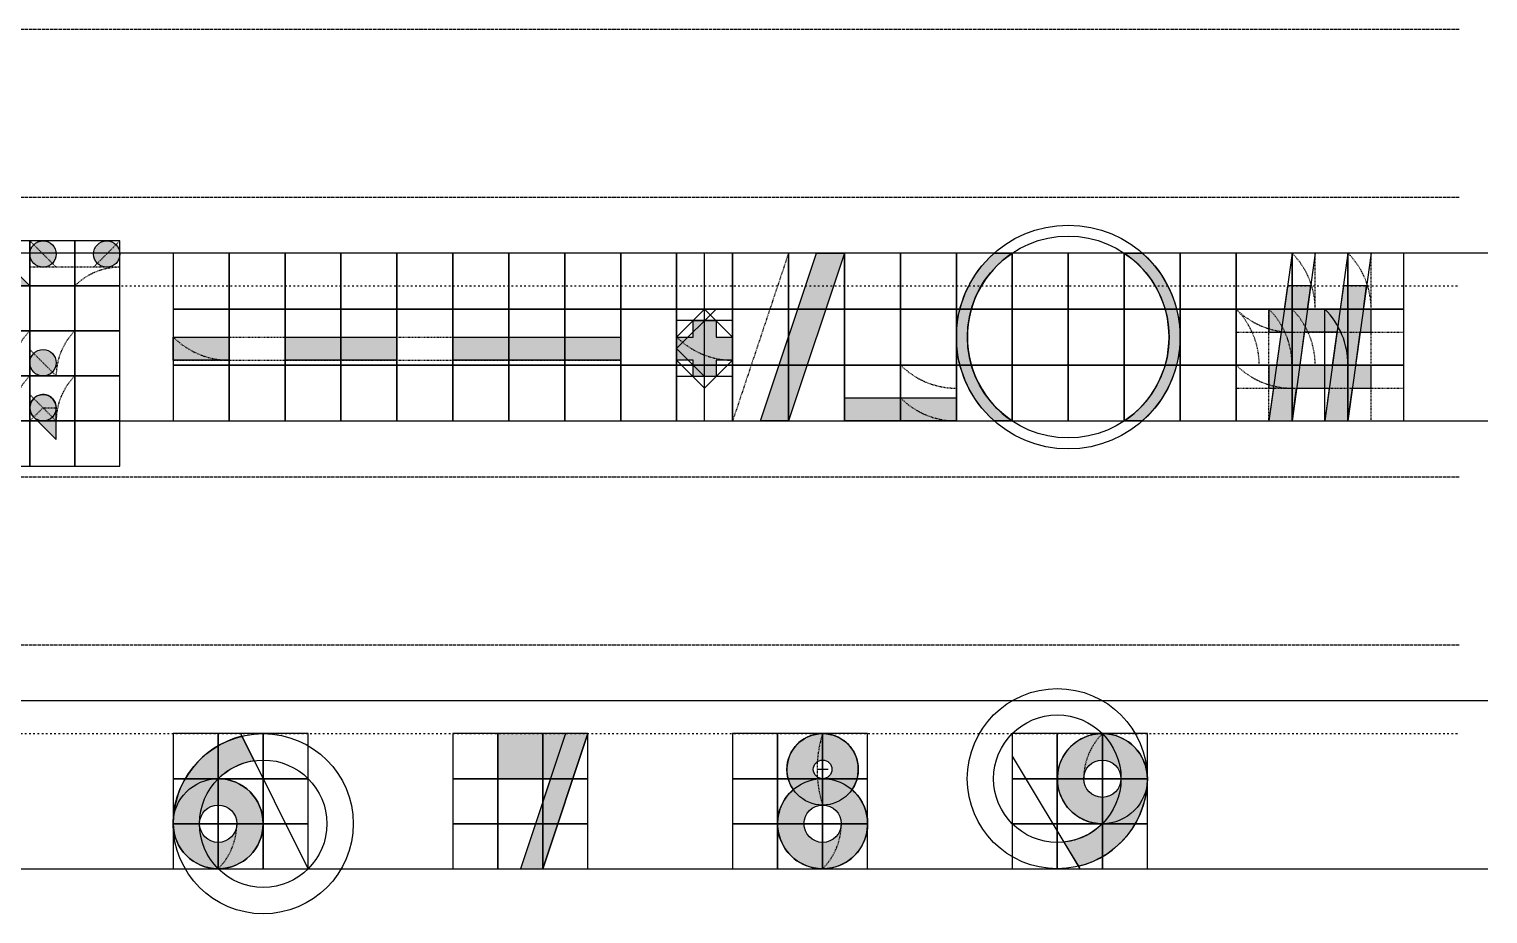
# Model space of a CAD drawing. Header units: millimetres. Extents: x -19 to 3010, y -292 to 470.
# Drawn here: x 274.3 to 535, y -88 to 70 of the extents above; entities that cross this region are included whole.
import ezdxf

# ---------------------------------------------------------------- set-up
doc = ezdxf.new("R2010")
doc.units = ezdxf.units.MM
doc.linetypes.add('ACAD_ISO02W100', pattern=[15, 12, -3])
doc.linetypes.add('ACAD_ISO03W100', pattern=[30, 12, -18])
for name, color, linetype in [('GUIDES', 252, 'Continuous'), ('guides_minor', 12, 'Continuous'), ('Lettering', 7, 'Continuous'), ('LINES', 252, 'Continuous'), ('Outlines', 5, 'Continuous')]:
    doc.layers.add(name, color=color, linetype=linetype)

msp = doc.modelspace()

# ---------------------------------------------------------------- hatches: boundary and pattern name
at = {"layer": 'Lettering'}
h = msp.add_hatch(color=256, dxfattribs=at)
h.dxf.hatch_style = 1
h.paths.add_polyline_path([(266.3316497887056, 32.18951416497463), (266.3316497887056, 28.16582489435278), (270.3553390593274, 24.14213562373095), (274.3790283299492, 24.14213562373094)])
h = msp.add_hatch(color=256, dxfattribs=at)
h.dxf.hatch_style = 1
edge = h.paths.add_edge_path()
edge.add_arc((288.1167628084814, 29.83249156101946), 2.357022603955169, 0, 360)
edge = h.paths.add_edge_path()
edge.add_arc((276.7360509339044, 29.83249156101946), 2.357022603955169, 0, 360)
h = msp.add_hatch(color=256, dxfattribs=at)
h.dxf.hatch_style = 1
h.paths.add_polyline_path([(405, 0), (415, 30), (420, 30), (410, 0)])
h = msp.add_hatch(color=256, dxfattribs=at)
h.dxf.hatch_style = 1
edge = h.paths.add_edge_path()
edge.add_arc((460, 15), 20, 131.4096221092708, 228.5903778907292, ccw=False)
edge.add_line((446.7712434446771, 30.00000000000001), (450, 30))
edge.add_arc((460, 15), 18.02775637731995, 123.6900675259798, 236.30993247402)
edge.add_line((449.9999999999999, 3.552713678800501e-14), (446.7712434446771, 0))
h = msp.add_hatch(color=256, dxfattribs=at)
h.dxf.hatch_style = 1
edge = h.paths.add_edge_path()
edge.add_arc((460.0000000000001, 15), 18.02775637731991, 303.6900675259797, 416.3099324740203)
edge.add_line((470, 30), (473.2287565553229, 30))
edge.add_arc((460, 15), 20, -48.5903778907292, 48.5903778907292, ccw=False)
edge.add_line((473.2287565553229, -7.105427357601002e-15), (470, 0))
h = msp.add_hatch(color=256, dxfattribs=at)
h.dxf.hatch_style = 1
h.paths.add_polyline_path([(502.1895141649746, 15.85786437626905), (501.3807118745769, 10), (507.2385762508461, 10), (508.0473785412436, 15.85786437626905)], flags=16)
h.paths.add_polyline_path([(499.1911977096024, 24.14213562373094), (498.619288125423, 20), (495.857864376269, 20.00000000000001), (495.857864376269, 15.85786437626905), (498.0473785412436, 15.85786437626905), (497.2385762508461, 10), (495.8386233942456, 10), (495.8386233942456, 5.857864376269041), (496.6666666666667, 5.857864376269042), (495.857864376269, 0), (500, 0), (500.8088022903976, 5.857864376269042), (506.6666666666667, 5.857864376269042), (505.857864376269, 0), (510, 0), (510.8088022903976, 5.857864376269042), (514.1421356237311, 5.857864376269042), (514.1421356237311, 10), (511.3807118745769, 10), (512.1895141649745, 15.85786437626905), (514.142135623731, 15.85786437626905), (514.142135623731, 20), (512.7614237491539, 20), (513.3333333333333, 24.14213562373094), (509.1911977096024, 24.14213562373094), (508.619288125423, 20), (502.7614237491539, 20), (503.3333333333333, 24.14213562373094)])
h = msp.add_hatch(color=256, dxfattribs=at)
h.dxf.hatch_style = 1
h.paths.add_polyline_path([(390.0000001666, 14.99999983339997), (392.9289320885692, 14.99999983339997), (392.9289320885692, 17.92893175536912), (397.071068577831, 17.92893175536912), (397.0710685778311, 15.00000033320009), (400, 15.00000033320009), (400, 10.85786437626905), (397.0710685778311, 10.85786437626905), (397.0710685778311, 7.928932992212177), (392.9289324773025, 7.928932232166578), (392.9289319398692, 10.85786437626905), (390, 10.85786470946908)])
h = msp.add_hatch(color=256, dxfattribs=at)
h.dxf.hatch_style = 1
h.paths.add_polyline_path([(300.0000003332, 14.99999966679997), (310, 14.99999966679997), (310, 10.85786437626905), (300.0000003332, 10.85786437626905)])
h = msp.add_hatch(color=256, dxfattribs=at)
h.dxf.hatch_style = 1
h.paths.add_polyline_path([(320, 15), (340, 15), (340, 10.85786437626905), (320, 10.85786437626905)])
h = msp.add_hatch(color=256, dxfattribs=at)
h.dxf.hatch_style = 1
h.paths.add_polyline_path([(350, 15), (380, 15), (380, 10.85786437626905), (350, 10.85786437626905)])
h = msp.add_hatch(color=256, dxfattribs=at)
h.dxf.hatch_style = 1
edge = h.paths.add_edge_path()
edge.add_line((275.0693842672378, 0.6903559372885051), (279.0930735378596, -3.333333333333465))
edge.add_line((279.0930735378596, -3.333333333333465), (279.0930735378596, 2.357022603955154))
edge.add_arc((276.7360509339044, 2.357022603955132), 2.357022603955159, 5.289628674080455e-13, 134.9999999999989)
edge.add_arc((276.7360509339044, 2.357022603955137), 2.357022603955107, 134.999999999998, 225.000000000002)
edge = h.paths.add_edge_path()
edge.add_arc((276.7360509339044, 10.40440114519884), 2.357022603955151, 0, 360)
h = msp.add_hatch(color=256, dxfattribs=at)
h.dxf.hatch_style = 1
h.paths.add_polyline_path([(420, 4.142135623730951), (440, 4.142135623730951), (440, 0), (420, 0)])
h = msp.add_hatch(color=256, dxfattribs=at)
h.dxf.hatch_style = 1
edge = h.paths.add_edge_path(flags=16)
edge.add_arc((308.0473785412438, -71.95262145875611), 3.333333333333371, 0, 360)
edge = h.paths.add_edge_path()
edge.add_arc((316.0947570824875, -71.95262145875611), 11.38071187457706, 98.13010235415538, 134.9999999999999, ccw=False)
edge.add_line((314.4852813742389, -60.68629150101491), (312.2981665346452, -56.31206182182777))
edge.add_arc((316.0947570824875, -71.95262145875611), 16.09475708248736, 103.6440847954941, 180)
edge.add_arc((308.0473785412438, -71.9526214587561), 8.047378541243688, 180.0000000000001, 450)
h = msp.add_hatch(color=256, dxfattribs=at)
h.dxf.hatch_style = 1
h.paths.add_polyline_path([(358.0473785412438, -55.85786437626905), (358.0473785412438, -63.90524291751274), (367.4359868393614, -63.90524291751274), (362.0710678118656, -80), (366.0947570824874, -80), (374.1421356237311, -55.85786437626905)])
h = msp.add_hatch(color=256, dxfattribs=at)
h.dxf.hatch_style = 1
edge = h.paths.add_edge_path(flags=16)
edge.add_arc((416.0947570824874, -62.2385762508458), 1.666666666666629, 0, 360)
edge = h.paths.add_edge_path(flags=16)
edge.add_arc((416.0947570824874, -71.95262145875611), 3.333333333333371, 0, 360)
edge = h.paths.add_edge_path()
edge.add_arc((416.0947570824874, -62.23857625084581), 6.380711874576917, 325.4431793878272, 574.5568206121726)
edge.add_arc((416.0947570824874, -71.95262145875613), 8.047378541243683, 130.7680494515896, 409.2319505484103)
h = msp.add_hatch(color=256, dxfattribs=at)
h.dxf.hatch_style = 1
edge = h.paths.add_edge_path(flags=16)
edge.add_arc((466.0947570824874, -63.90524291751251), 3.333333333333371, 0, 360)
edge = h.paths.add_edge_path()
edge.add_arc((458.0473785412437, -63.90524291751253), 11.38071187457704, 275.848702223455, 314.99999999999994, ccw=False)
edge.add_line((459.207094969282, -75.22671192902676), (461.8042956018378, -79.55537964995335))
edge.add_arc((458.0473785412437, -63.9052429175125), 16.09475708248737, 283.4987941868747, 360)
edge.add_arc((466.0947570824874, -63.90524291751252), 8.047378541243688, 5.05892691813666e-14, 270)

# ---------------------------------------------------------------- linework, layer by layer
at = {"layer": 'GUIDES'}
for points in [[(266.3316497887056, 24.14213562373094), (274.3790283299492, 24.14213562373094), (274.3790283299492, 32.18951416497463), (266.3316497887056, 32.18951416497463)], [(274.3790283299492, 24.14213562373094), (282.4264068711929, 24.14213562373094), (282.4264068711929, 32.18951416497463), (274.3790283299492, 32.18951416497463)], [(282.4264068711929, 24.14213562373094), (290.4737854124365, 24.14213562373094), (290.4737854124365, 32.18951416497463), (282.4264068711929, 32.18951416497463)], [(300, 20), (310, 20), (310, 30), (300, 30)], [(310, 20), (320, 20), (320, 30), (310, 30)], [(320, 20), (330, 20), (330, 30), (320, 30)], [(330, 20), (340, 20), (340, 30), (330, 30)], [(340, 20), (350, 20), (350, 30), (340, 30)], [(350, 20), (360, 20), (360, 30), (350, 30)], [(360, 20), (370, 20), (370, 30), (360, 30)], [(370, 20), (380, 20), (380, 30), (370, 30)], [(380, 20), (390, 20), (390, 30), (380, 30)], [(390, 20), (400, 20), (400, 30), (390, 30)], [(400, 20), (410, 20), (410, 30), (400, 30)], [(410, 20), (420, 20), (420, 30), (410, 30)], [(420, 20), (430, 20), (430, 30), (420, 30)], [(430, 20), (440, 20), (440, 30), (430, 30)], [(440, 20), (450, 20), (450, 30), (440, 30)], [(450, 20), (460, 20), (460, 30), (450, 30)], [(460, 20), (470, 20), (470, 30), (460, 30)], [(470, 20), (480, 20), (480, 30), (470, 30)], [(480, 20), (490, 20), (490, 30), (480, 30)], [(490, 20), (500, 20), (500, 30), (490, 30)], [(500, 20), (510, 20), (510, 30), (500, 30)], [(510, 20), (520, 20), (520, 30), (510, 30)], [(266.3316497887056, 16.09475708248726), (274.3790283299492, 16.09475708248726), (274.3790283299492, 24.14213562373095), (266.3316497887056, 24.14213562373095)], [(274.3790283299492, 16.09475708248726), (282.4264068711929, 16.09475708248726), (282.4264068711929, 24.14213562373095), (274.3790283299492, 24.14213562373095)], [(282.4264068711929, 16.09475708248726), (290.4737854124365, 16.09475708248726), (290.4737854124365, 24.14213562373095), (282.4264068711929, 24.14213562373095)], [(300, 10), (310, 10), (310, 20), (300, 20)], [(310, 10), (320, 10), (320, 20), (310, 20)], [(320, 10), (330, 10), (330, 20), (320, 20)], [(330, 10), (340, 10), (340, 20), (330, 20)], [(340, 10), (350, 10), (350, 20), (340, 20)], [(350, 10), (360, 10), (360, 20), (350, 20)], [(360, 10), (370, 10), (370, 20), (360, 20)], [(370, 10), (380, 10), (380, 20), (370, 20)], [(380, 10), (390, 10), (390, 20), (380, 20)], [(390, 10), (400, 10), (400, 20), (390, 20)], [(400, 10), (410, 10), (410, 20), (400, 20)], [(410, 10), (420, 10), (420, 20), (410, 20)], [(420, 10), (430, 10), (430, 20), (420, 20)], [(430, 10), (440, 10), (440, 20), (430, 20)], [(440, 10), (450, 10), (450, 20), (440, 20)], [(450, 10), (460, 10), (460, 20), (450, 20)], [(460, 10), (470, 10), (470, 20), (460, 20)], [(470, 10), (480, 10), (480, 20), (470, 20)], [(480, 10), (490, 10), (490, 20), (480, 20)], [(490, 10), (500, 10), (500, 20), (490, 20)], [(500, 10), (510, 10), (510, 20), (500, 20)], [(510, 10), (520, 10), (520, 20), (510, 20)], [(266.3316497887056, 8.047378541243688), (274.3790283299492, 8.047378541243688), (274.3790283299492, 16.09475708248726), (266.3316497887056, 16.09475708248726)], [(274.3790283299492, 8.047378541243688), (282.4264068711929, 8.047378541243688), (282.4264068711929, 16.09475708248726), (274.3790283299492, 16.09475708248726)], [(282.4264068711929, 8.047378541243688), (290.4737854124365, 8.047378541243688), (290.4737854124365, 16.09475708248726), (282.4264068711929, 16.09475708248726)], [(266.3316497887056, 0), (274.3790283299492, 0), (274.3790283299492, 8.047378541243688), (266.3316497887056, 8.047378541243688)], [(274.3790283299492, 0), (282.4264068711929, 0), (282.4264068711929, 8.047378541243688), (274.3790283299492, 8.047378541243688)], [(282.4264068711929, 0), (290.4737854124365, 0), (290.4737854124365, 8.047378541243688), (282.4264068711929, 8.047378541243688)], [(300, 0), (310, 0), (310, 10), (300, 10)], [(310, 0), (320, 0), (320, 10), (310, 10)], [(320, 0), (330, 0), (330, 10), (320, 10)], [(330, 0), (340, 0), (340, 10), (330, 10)], [(340, 0), (350, 0), (350, 10), (340, 10)], [(350, 0), (360, 0), (360, 10), (350, 10)], [(360, 0), (370, 0), (370, 10), (360, 10)], [(370, 0), (380, 0), (380, 10), (370, 10)], [(380, 0), (390, 0), (390, 10), (380, 10)], [(390, 0), (400, 0), (400, 10), (390, 10)], [(400, 0), (410, 0), (410, 10), (400, 10)], [(410, 0), (420, 0), (420, 10), (410, 10)], [(420, 0), (430, 0), (430, 10), (420, 10)], [(430, 0), (440, 0), (440, 10), (430, 10)], [(440, 0), (450, 0), (450, 10), (440, 10)], [(450, 0), (460, 0), (460, 10), (450, 10)], [(460, 0), (470, 0), (470, 10), (460, 10)], [(470, 0), (480, 0), (480, 10), (470, 10)], [(480, 0), (490, 0), (490, 10), (480, 10)], [(490, 0), (500, 0), (500, 10), (490, 10)], [(500, 0), (510, 0), (510, 10), (500, 10)], [(510, 0), (520, 0), (520, 10), (510, 10)], [(266.3316497887056, -8.047378541243688), (274.3790283299492, -8.047378541243688), (274.3790283299492, 0), (266.3316497887056, 0)], [(274.3790283299492, -8.047378541243688), (282.4264068711929, -8.047378541243688), (282.4264068711929, 0), (274.3790283299492, 0)], [(282.4264068711929, -8.047378541243688), (290.4737854124365, -8.047378541243688), (290.4737854124365, 0), (282.4264068711929, 0)], [(300.0000000000001, -63.90524291751274), (308.0473785412438, -63.90524291751274), (308.0473785412438, -55.85786437626905), (300.0000000000001, -55.85786437626905)], [(308.0473785412438, -63.90524291751274), (316.0947570824874, -63.90524291751274), (316.0947570824874, -55.85786437626905), (308.0473785412438, -55.85786437626905)], [(316.0947570824874, -63.90524291751274), (324.1421356237311, -63.90524291751274), (324.1421356237311, -55.85786437626905), (316.0947570824874, -55.85786437626905)], [(350.0000000000001, -63.90524291751274), (358.0473785412438, -63.90524291751274), (358.0473785412438, -55.85786437626905), (350.0000000000001, -55.85786437626905)], [(358.0473785412438, -63.90524291751274), (366.0947570824874, -63.90524291751274), (366.0947570824874, -55.85786437626905), (358.0473785412438, -55.85786437626905)], [(366.0947570824874, -63.90524291751274), (374.1421356237311, -63.90524291751274), (374.1421356237311, -55.85786437626905), (366.0947570824874, -55.85786437626905)], [(400.0000000000001, -63.90524291751274), (408.0473785412438, -63.90524291751274), (408.0473785412438, -55.85786437626905), (400.0000000000001, -55.85786437626905)], [(408.0473785412438, -63.90524291751274), (416.0947570824874, -63.90524291751274), (416.0947570824874, -55.85786437626905), (408.0473785412438, -55.85786437626905)], [(416.0947570824874, -63.90524291751274), (424.1421356237311, -63.90524291751274), (424.1421356237311, -55.85786437626905), (416.0947570824874, -55.85786437626905)], [(450.0000000000001, -63.90524291751272), (458.0473785412438, -63.90524291751272), (458.0473785412438, -55.85786437626903), (450.0000000000001, -55.85786437626903)], [(458.0473785412438, -63.90524291751272), (466.0947570824874, -63.90524291751272), (466.0947570824874, -55.85786437626903), (458.0473785412438, -55.85786437626903)], [(466.0947570824874, -63.90524291751272), (474.1421356237311, -63.90524291751272), (474.1421356237311, -55.85786437626903), (466.0947570824874, -55.85786437626903)], [(300.0000000000001, -71.95262145875631), (308.0473785412438, -71.95262145875631), (308.0473785412438, -63.90524291751274), (300.0000000000001, -63.90524291751274)], [(308.0473785412438, -71.95262145875631), (316.0947570824874, -71.95262145875631), (316.0947570824874, -63.90524291751274), (308.0473785412438, -63.90524291751274)], [(316.0947570824874, -71.95262145875631), (324.1421356237311, -71.95262145875631), (324.1421356237311, -63.90524291751274), (316.0947570824874, -63.90524291751274)], [(350.0000000000001, -71.95262145875631), (358.0473785412438, -71.95262145875631), (358.0473785412438, -63.90524291751274), (350.0000000000001, -63.90524291751274)], [(358.0473785412438, -71.95262145875631), (366.0947570824874, -71.95262145875631), (366.0947570824874, -63.90524291751274), (358.0473785412438, -63.90524291751274)], [(366.0947570824874, -71.95262145875631), (374.1421356237311, -71.95262145875631), (374.1421356237311, -63.90524291751274), (366.0947570824874, -63.90524291751274)], [(400.0000000000001, -71.95262145875631), (408.0473785412438, -71.95262145875631), (408.0473785412438, -63.90524291751274), (400.0000000000001, -63.90524291751274)], [(408.0473785412438, -71.95262145875631), (416.0947570824874, -71.95262145875631), (416.0947570824874, -63.90524291751274), (408.0473785412438, -63.90524291751274)], [(416.0947570824874, -71.95262145875631), (424.1421356237311, -71.95262145875631), (424.1421356237311, -63.90524291751274), (416.0947570824874, -63.90524291751274)], [(450.0000000000001, -71.9526214587563), (458.0473785412438, -71.9526214587563), (458.0473785412438, -63.90524291751272), (450.0000000000001, -63.90524291751272)], [(458.0473785412438, -71.9526214587563), (466.0947570824874, -71.9526214587563), (466.0947570824874, -63.90524291751272), (458.0473785412438, -63.90524291751272)], [(466.0947570824874, -71.9526214587563), (474.1421356237311, -71.9526214587563), (474.1421356237311, -63.90524291751272), (466.0947570824874, -63.90524291751272)], [(300.0000000000001, -80), (308.0473785412438, -80), (308.0473785412438, -71.95262145875631), (300.0000000000001, -71.95262145875631)], [(308.0473785412438, -80), (316.0947570824874, -80), (316.0947570824874, -71.95262145875631), (308.0473785412438, -71.95262145875631)], [(316.0947570824874, -80), (324.1421356237311, -80), (324.1421356237311, -71.95262145875631), (316.0947570824874, -71.95262145875631)], [(350.0000000000001, -80), (358.0473785412438, -80), (358.0473785412438, -71.95262145875631), (350.0000000000001, -71.95262145875631)], [(358.0473785412438, -80), (366.0947570824874, -80), (366.0947570824874, -71.95262145875631), (358.0473785412438, -71.95262145875631)], [(366.0947570824874, -80), (374.1421356237311, -80), (374.1421356237311, -71.95262145875631), (366.0947570824874, -71.95262145875631)], [(400.0000000000001, -80), (408.0473785412438, -80), (408.0473785412438, -71.95262145875631), (400.0000000000001, -71.95262145875631)], [(408.0473785412438, -80), (416.0947570824874, -80), (416.0947570824874, -71.95262145875631), (408.0473785412438, -71.95262145875631)], [(416.0947570824874, -80), (424.1421356237311, -80), (424.1421356237311, -71.95262145875631), (416.0947570824874, -71.95262145875631)], [(450.0000000000001, -79.99999999999999), (458.0473785412438, -79.99999999999999), (458.0473785412438, -71.9526214587563), (450.0000000000001, -71.9526214587563)], [(458.0473785412438, -79.99999999999999), (466.0947570824874, -79.99999999999999), (466.0947570824874, -71.9526214587563), (458.0473785412438, -71.9526214587563)], [(466.0947570824874, -79.99999999999999), (474.1421356237311, -79.99999999999999), (474.1421356237311, -71.9526214587563), (466.0947570824874, -71.9526214587563)]]:
    msp.add_lwpolyline(points, close=True, dxfattribs=at)
at = {"layer": 'guides_minor', "linetype": 'ACAD_ISO02W100', "ltscale": 0.005}
for p, q in [((274.3790283299492, 32.18951416497463), (279.0930735378595, 27.47546895706429)), ((290.4737854124365, 32.18951416497463), (285.7597402045262, 27.47546895706429)), ((504.142135623731, 20), (504.1421356237309, 30)), ((514.1421356237312, 0), (514.1421356237308, 30)), ((290.4737854124365, 27.47546895706429), (274.3790283299493, 27.47546895706429)), ((495.857864376269, 0), (495.857864376269, 20)), ((490, 15.85786437626905), (520, 15.85786437626905)), ((300, 15), (380, 15)), ((279.0930735378596, 8.047378541243688), (274.3790283299493, 12.76142374915399)), ((300, 10.85786437626905), (380, 10.85786437626905)), ((490, 5.857864376269042), (520, 5.857864376269042)), ((279.0930735378596, 1.77635683940025e-15), (274.3790283299493, 4.714045207910306)), ((276.7360509339044, 2.357022603955154), (274.3790283299492, 0)), ((276.7360509339044, 2.357022603955154), (279.0930735378596, 2.357022603955154))]:
    msp.add_line(p, q, dxfattribs=at)
at = {"layer": 'guides_minor'}
for p, q in [((395.0000001666, 0), (395, 30)), ((500, 30), (495.857864376269, 0)), ((504.1421356237309, 30), (500, 0)), ((510, 30), (505.857864376269, 0)), ((514.1421356237308, 30), (510, 0)), ((390.0000003332, 12.92893202153451), (397.0710683116655, 20)), ((390, 14.99999966679997), (395.0000003332001, 20)), ((395.0000003332001, 20), (400, 15.00000033320009)), ((505.857864376269, 0), (505.857864376269, 20)), ((400, 17.92893175536915), (390, 17.92893175536915)), ((390.0000003332, 12.92893202153451), (395.000000122568, 7.928932232166578)), ((390.0000003332, 10.85786437626905), (395.0000001340693, 5.857864575399736)), ((395.0000001340693, 5.857864575399736), (400, 10.85786437626905)), ((400, 7.928932232166578), (390, 7.928932232166578)), ((279.0930735378596, -3.333333333333465), (275.0693842672378, 0.6903559372885051)), ((324.1421356237311, -80), (312.0710678118656, -55.85786437626905)), ((370.1184463531092, -55.85786437626905), (362.0710678118656, -80)), ((374.1421356237311, -55.85786437626906), (366.0947570824874, -80)), ((450.0000000000001, -59.88155364689088), (462.0710678118656, -79.99999999999999)), ((417.0947570824874, -62.23857625084599), (415.0947570824874, -62.23857625084599))]:
    msp.add_line(p, q, dxfattribs=at)
at = {"layer": 'guides_minor', "linetype": 'ACAD_ISO03W100', "ltscale": 0.005}
msp.add_line((410, 30), (400, 0), dxfattribs=at)
at = {"layer": 'guides_minor'}
for centre, radius in [((460, 15), 20), ((460, 15), 18.02775637731995), ((276.7360509339044, 2.357022603955154), 2.357022603955154), ((458.0473785412438, -63.90524291751271), 16.09475708248738), ((458.0473785412438, -63.90524291751271), 11.38071187457706), ((316.0947570824875, -71.95262145875631), 16.09475708248738), ((416.0947570824874, -62.23857625084599), 6.380711874576932), ((466.0947570824875, -63.90524291751271), 8.047378541243688), ((316.0947570824875, -71.95262145875631), 11.38071187457706), ((416.0947570824874, -62.23857625084599), 1.666666666666629), ((466.0947570824875, -63.90524291751271), 3.333333333333371), ((308.0473785412438, -71.95262145875631), 8.047378541243688), ((416.0947570824874, -71.95262145875631), 8.047378541243688), ((308.0473785412438, -71.95262145875631), 3.333333333333371), ((416.0947570824874, -71.95262145875631), 3.333333333333371)]:
    msp.add_circle(centre, radius, dxfattribs=at)
at = {"layer": 'guides_minor', "linetype": 'ACAD_ISO02W100', "ltscale": 0.005}
for centre, radius, start, end in [((490, 20), 14.14213562373095, 0, 45), ((500, 20), 14.14213562373095, 0, 44.99999999999999), ((290.4737854124365, 16.09475708248729), 11.380711874577, 90, 134.9999999999999), ((500, 30), 14.14213562373095, 225.0000000000001, 270), ((485.857864376269, 10), 14.14213562373095, 0, 45.00000000000004), ((282.4264068711929, 8.047378541243686), 11.38071187457704, 135, 180), ((290.4737854124366, 8.047378541243686), 11.38071187457704, 134.9999999999999, 180), ((310, 25), 14.14213562373095, 224.9999999999998, 270), ((400, 25), 14.14213562373095, 224.9999999999996, 270), ((282.4264068711929, 0), 11.38071187457704, 135, 180), ((290.4737854124366, 0), 11.38071187457704, 134.9999999999999, 180), ((500, 19.99999999999999), 14.14213562373095, 225, 270), ((440, 14.14213562373095), 14.14213562373095, 224.9999999999996, 270), ((435.9514990956711, -62.23857625084599), 20.85674201318369, 162.1858509591046, 197.8141490408954), ((474.1421356237312, -63.90524291751271), 11.38071187457704, 135, 180), ((300.0000000000001, -71.95262145875631), 11.38071187457704, 314.9999999999999, 0), ((408.0473785412437, -71.95262145875631), 11.38071187457704, 315.0000000000002, 0)]:
    msp.add_arc(centre, radius, start, end, dxfattribs=at)
at = {"layer": 'guides_minor', "linetype": 'ACAD_ISO03W100', "ltscale": 0.005}
for centre, start, end in [((480, 10), 0, 45.00000000000005), ((490, 10), 0, 45.00000000000009), ((440, 20), 224.9999999999996, 270)]:
    msp.add_arc(centre, 14.14213562373095, start, end, dxfattribs=at)
at = {"layer": 'guides_minor'}
msp.add_arc((495.857864376269, 10), 14.14213562373095, 0, 45.00000000000001, dxfattribs=at)
at = {"layer": 'LINES', "linetype": 'ACAD_ISO02W100', "ltscale": 0.05}
for p, q in [((-9.999999999999998, 70), (530, 70)), ((-10, 40), (530, 40)), ((-10, -10), (530, -10)), ((-10, -40), (530, -40))]:
    msp.add_line(p, q, dxfattribs=at)
at = {"layer": 'LINES'}
for p, q in [((535, 30), (-15, 30)), ((-15, 0), (535, 0)), ((535, -50), (-15, -50)), ((-15, -80), (535, -80))]:
    msp.add_line(p, q, dxfattribs=at)
at = {"layer": 'LINES', "linetype": 'ACAD_ISO03W100', "ltscale": 0.025}
for p, q in [((-9.99999999999999, 24.14213562373094), (530, 24.14213562373094)), ((-9.99999999999999, -55.85786437626906), (530, -55.85786437626906))]:
    msp.add_line(p, q, dxfattribs=at)
at = {"layer": 'Outlines'}
for points in [[(266.3316497887056, 32.18951416497463), (266.3316497887056, 28.16582489435278), (270.3553390593274, 24.14213562373095), (274.3790283299492, 24.14213562373094), (266.3316497887056, 32.18951416497463)], [(405, 0), (415, 30), (420, 30), (410, 0), (405, 0)], [(499.1911977096024, 24.14213562373094), (498.619288125423, 20), (495.857864376269, 20.00000000000001), (495.857864376269, 15.85786437626905), (498.0473785412436, 15.85786437626905), (497.2385762508461, 10), (495.8386233942456, 10), (495.8386233942456, 5.857864376269041), (496.6666666666667, 5.857864376269042), (495.857864376269, 0), (500, 0), (500.8088022903976, 5.857864376269042), (506.6666666666667, 5.857864376269042), (505.857864376269, 0), (510, 0), (510.8088022903976, 5.857864376269042), (514.1421356237311, 5.857864376269042), (514.1421356237311, 10), (511.3807118745769, 10), (512.1895141649745, 15.85786437626905), (514.142135623731, 15.85786437626905), (514.142135623731, 20), (512.7614237491539, 20), (513.3333333333333, 24.14213562373094), (509.1911977096024, 24.14213562373094), (508.619288125423, 20), (502.7614237491539, 20), (503.3333333333333, 24.14213562373094), (499.1911977096024, 24.14213562373094)], [(390.0000001666, 14.99999983339997), (392.9289320885692, 14.99999983339997), (392.9289320885692, 17.92893175536912), (397.071068577831, 17.92893175536912), (397.0710685778311, 15.00000033320009), (400, 15.00000033320009), (400, 10.85786437626905), (397.0710685778311, 10.85786437626905), (397.0710685778311, 7.928932992212177), (392.9289324773025, 7.928932232166578), (392.9289319398692, 10.85786437626905), (390, 10.85786470946908)], [(502.1895141649746, 15.85786437626905), (501.3807118745769, 10), (507.2385762508461, 10), (508.0473785412436, 15.85786437626905), (502.1895141649746, 15.85786437626905)], [(300.0000003332, 14.99999966679997), (310, 14.99999966679997), (310, 10.85786437626905), (300.0000003332, 10.85786437626905)], [(320, 15), (340, 15), (340, 10.85786437626905), (320, 10.85786437626905)], [(350, 15), (380, 15), (380, 10.85786437626905), (350, 10.85786437626905)], [(420, 4.142135623730951), (440, 4.142135623730951), (440, 0), (420, 0)], [(358.0473785412438, -55.85786437626905), (358.0473785412438, -63.90524291751274), (367.4359868393614, -63.90524291751274), (362.0710678118656, -80), (366.0947570824874, -80), (374.1421356237311, -55.85786437626905)]]:
    msp.add_lwpolyline(points, close=True, dxfattribs=at)
for points in [[(446.7712434446771, 0, -0.4514162296451367), (446.7712434446771, 30.00000000000001), (450, 30, 0.5351837584879969), (449.9999999999999, 3.552713678800501e-14)], [(470, 0, 0.5351837584879982), (470, 30), (473.2287565553229, 30, -0.4514162296451367), (473.2287565553229, -7.105427357601002e-15)], [(275.0693842672378, 0.6903559372885051), (279.0930735378596, -3.333333333333465), (279.0930735378596, 2.357022603955154, 0.6681786379192891), (275.0693842672378, 4.023689270621825, 0.4142135623731156), (275.0693842672378, 0.690355937288448)], [(308.0473785412438, -63.9052429175124, -0.1622776601683815), (314.4852813742389, -60.68629150101491), (312.2981665346452, -56.31206182182777, 0.3460656399303717), (300.0000000000001, -71.95262145875611, 2.414213562373095)], [(421.3496821525088, -65.85786437626876, 1.902976705995006), (410.839832012466, -65.85786437626875, 2.691215466498264)], [(466.0947570824874, -71.95262145875623, -0.1725111570651406), (459.207094969282, -75.22671192902676), (461.8042956018378, -79.55537964995335, 0.3467756684121132), (474.1421356237311, -63.90524291751251, 2.414213562373098)]]:
    msp.add_lwpolyline(points, format="xyb", close=True, dxfattribs=at)
for centre, radius in [((276.7360509339044, 29.83249156101946), 2.357022603955169), ((288.1167628084814, 29.83249156101946), 2.357022603955169), ((276.7360509339044, 10.40440114519884), 2.357022603955151), ((416.0947570824874, -62.2385762508458), 1.666666666666629), ((466.0947570824874, -63.90524291751251), 3.333333333333371), ((308.0473785412438, -71.95262145875611), 3.333333333333371), ((416.0947570824874, -71.95262145875611), 3.333333333333371)]:
    msp.add_circle(centre, radius, dxfattribs=at)

doc.saveas('drawing.dxf')
